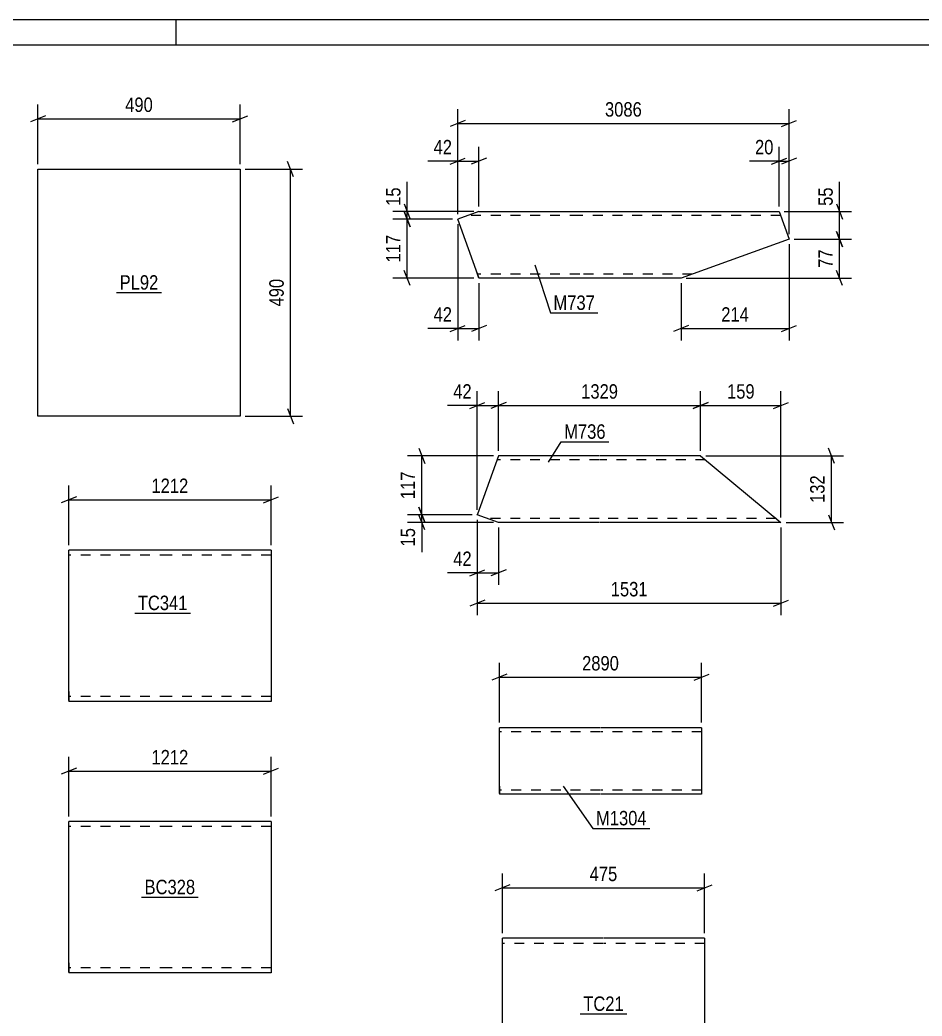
# Model space of a CAD drawing. Header units: millimetres. Extents: x 0 to 594, y 0 to 420.
# Drawn here: x 143 to 321.9, y 222.4 to 420 of the extents above; entities that cross this region are included whole.
import ezdxf

# ---------------------------------------------------------------- set-up
doc = ezdxf.new("R2010")
doc.units = ezdxf.units.MM
doc.linetypes.add('DXK_LINE_DOT2', pattern=[3.9198, 1.9599, -1.9599])
doc.styles.add('Arial Narrow', font='ARIALN.TTF', dxfattribs={"height": 0.2})

# ---------------------------------------------------------------- blocks, each defined once
blk = doc.blocks.new('Unknown-284935137-1132')
at = {"color": 5, "linetype": 'Continuous'}
for p, q in [((594, 420), (0, 420)), ((174, 415), (174, 420)), ((589, 415), (5, 415))]:
    blk.add_line(p, q, dxfattribs=at)
blk = doc.blocks.new('Part-284935137-9918 - 9917')
at = {"color": 2, "linetype": 'Continuous'}
for p, q in [((172.72, 260.94), (152.72, 260.94)), ((152.72, 232.94), (152.72, 260.94)), ((192.82, 260.94), (172.82, 260.94)), ((192.82, 260.94), (192.82, 230.94)), ((152.72, 232.94), (152.72, 230.94)), ((172.72, 230.94), (152.72, 230.94)), ((192.82, 230.94), (172.82, 230.94))]:
    blk.add_line(p, q, dxfattribs=at)
at = {"color": 7, "linetype": 'DXK_LINE_DOT2'}
for p, q in [((172.72, 259.94), (152.72, 259.94)), ((192.82, 259.94), (172.82, 259.94)), ((152.72, 231.09), (152.72, 232.94)), ((152.72, 231.94), (152.72, 232.02)), ((172.72, 231.94), (152.72, 231.94)), ((192.82, 231.94), (172.82, 231.94)), ((192.82, 231.94), (192.82, 232.02))]:
    blk.add_line(p, q, dxfattribs=at)
blk = doc.blocks.new('Part-284935137-9925 - 9924')
at = {"color": 2, "linetype": 'Continuous'}
for p, q in [((234.04, 381.98), (229.84, 380.47)), ((234.04, 381.98), (254.04, 381.98)), ((254.14, 381.98), (293.59, 381.98)), ((293.59, 381.98), (295.56, 376.5)), ((233.48, 370.38), (229.84, 380.47)), ((295.56, 376.5), (274.14, 368.78)), ((234.06, 368.78), (233.48, 370.38)), ((254.04, 368.78), (234.06, 368.78)), ((274.14, 368.78), (254.14, 368.78))]:
    blk.add_line(p, q, dxfattribs=at)
at = {"color": 7, "linetype": 'DXK_LINE_DOT2'}
for p, q in [((229.88, 380.38), (229.84, 380.47)), ((229.88, 380.38), (229.84, 380.47)), ((254.04, 381.18), (231.82, 381.18)), ((293.87, 381.18), (254.14, 381.18)), ((234.01, 368.9), (233.48, 370.38)), ((254.04, 369.58), (233.77, 369.58)), ((276.36, 369.58), (254.14, 369.58))]:
    blk.add_line(p, q, dxfattribs=at)
blk = doc.blocks.new('Part-284935137-9939 - 9938')
at = {"color": 2, "linetype": 'Continuous'}
for p, q in [((258.11, 279.58), (238.11, 279.58)), ((238.11, 267.98), (238.11, 279.58)), ((278.21, 279.58), (258.21, 279.58)), ((278.21, 279.58), (278.21, 266.38)), ((238.11, 267.98), (238.11, 266.38)), ((258.11, 266.38), (238.11, 266.38)), ((278.21, 266.38), (258.21, 266.38))]:
    blk.add_line(p, q, dxfattribs=at)
at = {"color": 7, "linetype": 'DXK_LINE_DOT2'}
for p, q in [((258.11, 278.78), (238.11, 278.78)), ((278.21, 278.78), (258.21, 278.78)), ((238.11, 266.5), (238.11, 267.98)), ((238.11, 267.18), (238.11, 267.24)), ((258.11, 267.18), (238.11, 267.18)), ((278.21, 267.18), (258.21, 267.18)), ((278.21, 267.18), (278.21, 267.24))]:
    blk.add_line(p, q, dxfattribs=at)
blk = doc.blocks.new('Part-284935137-9911 - 9910')
at = {"color": 2, "linetype": 'Continuous'}
for p, q in [((172.72, 314.79), (152.72, 314.79)), ((152.72, 286.79), (152.72, 314.79)), ((192.82, 314.79), (172.82, 314.79)), ((192.82, 314.79), (192.82, 284.79)), ((152.72, 286.79), (152.72, 284.79)), ((172.72, 284.79), (152.72, 284.79)), ((192.82, 284.79), (172.82, 284.79))]:
    blk.add_line(p, q, dxfattribs=at)
at = {"color": 7, "linetype": 'DXK_LINE_DOT2'}
for p, q in [((172.72, 313.79), (152.72, 313.79)), ((192.82, 313.79), (172.82, 313.79)), ((152.72, 284.94), (152.72, 286.79)), ((152.72, 285.79), (152.72, 285.87)), ((172.72, 285.79), (152.72, 285.79)), ((192.82, 285.79), (172.82, 285.79)), ((192.82, 285.79), (192.82, 285.87))]:
    blk.add_line(p, q, dxfattribs=at)
blk = doc.blocks.new('Part-284935137-9932 - 9931')
at = {"color": 2, "linetype": 'Continuous'}
for p, q in [((237.94, 333.51), (233.76, 321.91)), ((257.92, 333.51), (237.94, 333.51)), ((278.02, 333.51), (258.02, 333.51)), ((278.02, 333.51), (293.95, 320.31)), ((233.76, 321.91), (233.73, 321.83)), ((237.92, 320.31), (233.73, 321.83)), ((257.92, 320.31), (237.92, 320.31)), ((293.95, 320.31), (258.02, 320.31))]:
    blk.add_line(p, q, dxfattribs=at)
at = {"color": 7, "linetype": 'DXK_LINE_DOT2'}
for p, q in [((257.92, 332.71), (237.65, 332.71)), ((278.99, 332.71), (258.02, 332.71)), ((233.73, 321.83), (233.76, 321.91)), ((233.76, 321.91), (233.73, 321.83)), ((233.76, 321.91), (233.73, 321.83)), ((257.92, 321.11), (235.71, 321.11)), ((292.99, 321.11), (258.02, 321.11)), ((292.71, 321.35), (292.76, 321.3)), ((292.91, 321.17), (292.99, 321.11))]:
    blk.add_line(p, q, dxfattribs=at)
blk = doc.blocks.new('Part-284935137-10018 - 10017')
at = {"color": 2, "linetype": 'Continuous'}
for p, q in [((146.59, 341.39), (146.59, 390.39)), ((146.59, 390.39), (166.59, 390.39)), ((166.69, 390.39), (186.69, 390.39)), ((186.69, 390.39), (186.69, 341.39)), ((166.59, 341.39), (146.59, 341.39)), ((186.69, 341.39), (166.69, 341.39))]:
    blk.add_line(p, q, dxfattribs=at)
blk = doc.blocks.new('Part-284935137-10046 - 10045')
at = {"color": 2, "linetype": 'Continuous'}
for p, q in [((258.71, 237.79), (238.71, 237.79)), ((238.71, 207.79), (238.71, 237.79)), ((278.81, 237.79), (258.81, 237.79)), ((278.81, 237.79), (278.81, 207.79)), ((258.71, 207.79), (238.71, 207.79)), ((278.81, 207.79), (258.81, 207.79))]:
    blk.add_line(p, q, dxfattribs=at)
at = {"color": 7, "linetype": 'DXK_LINE_DOT2'}
for p, q in [((258.71, 236.79), (238.71, 236.79)), ((278.81, 236.79), (258.81, 236.79)), ((238.71, 208.79), (238.71, 208.87)), ((258.71, 208.79), (238.71, 208.79)), ((278.81, 208.79), (258.81, 208.79)), ((278.81, 208.79), (278.81, 208.87))]:
    blk.add_line(p, q, dxfattribs=at)
blk = doc.blocks.new('StraightDimension-284935137-10216 - 9917')
at = {"color": 7, "linetype": 'Continuous'}
for p, q in [((152.72, 261.94), (152.72, 273.79)), ((192.82, 261.94), (192.82, 273.79)), ((154.22, 271.54), (151.22, 270.34)), ((152.72, 270.94), (192.82, 270.94)), ((191.32, 270.34), (194.32, 271.54))]:
    blk.add_line(p, q, dxfattribs=at)
at = {"color": 0}
blk.add_wipeout([(177.02, 271.69), (177.02, 275.89), (168.51, 275.89), (168.51, 271.69)], dxfattribs=at)
at = {"color": 3, "style": 'Arial Narrow'}
blk.add_text('1212', height=2.863, dxfattribs=at).set_placement((169.11, 272.29))
blk = doc.blocks.new('StraightDimension-284935137-12854 - 9924')
at = {"color": 7, "linetype": 'Continuous'}
for p, q in [((219.24, 383.48), (220.44, 380.48)), ((233.04, 381.98), (216.99, 381.98)), ((220.44, 378.97), (219.24, 381.97)), ((219.84, 380.47), (219.84, 381.98)), ((228.84, 380.47), (216.99, 380.47))]:
    blk.add_line(p, q, dxfattribs=at)
at = {"color": 0}
blk.add_wipeout([(219.09, 387.36), (214.89, 387.36), (214.89, 382.51), (219.09, 382.51)], dxfattribs=at)
at = {"color": 7, "linetype": 'Continuous'}
blk.add_line((219.84, 381.98), (219.84, 387.89), dxfattribs=at)
blk.add_line((219.84, 381.98), (219.84, 387.89), dxfattribs=at)
at = {"color": 3, "style": 'Arial Narrow'}
blk.add_text('15', height=2.863, rotation=90.0002, dxfattribs=at).set_placement((218.49, 383.11))
blk = doc.blocks.new('StraightDimension-284935137-10244 - 9924')
at = {"color": 7, "linetype": 'Continuous'}
for p, q in [((304.96, 383.48), (306.16, 380.48)), ((294.59, 381.98), (307.96, 381.98)), ((305.56, 376.5), (305.56, 381.98)), ((306.16, 375), (304.96, 378)), ((296.56, 376.5), (307.96, 376.5))]:
    blk.add_line(p, q, dxfattribs=at)
at = {"color": 0}
blk.add_wipeout([(304.81, 387.36), (300.61, 387.36), (300.61, 382.51), (304.81, 382.51)], dxfattribs=at)
at = {"color": 7, "linetype": 'Continuous'}
blk.add_line((305.56, 381.98), (305.56, 387.89), dxfattribs=at)
blk.add_line((305.56, 381.98), (305.56, 387.89), dxfattribs=at)
at = {"color": 3, "style": 'Arial Narrow'}
blk.add_text('55', height=2.863, rotation=90.0002, dxfattribs=at).set_placement((304.21, 383.11))
blk = doc.blocks.new('StraightDimension-284935137-10228 - 9924')
at = {"color": 7, "linetype": 'Continuous'}
for p, q in [((293.59, 382.98), (293.59, 394.83)), ((295.56, 377.5), (295.56, 394.83)), ((292.09, 391.38), (295.09, 392.58)), ((293.59, 391.98), (295.56, 391.98)), ((297.06, 392.58), (294.06, 391.38))]:
    blk.add_line(p, q, dxfattribs=at)
at = {"color": 0}
blk.add_wipeout([(293.06, 392.73), (293.06, 396.93), (288.2, 396.93), (288.2, 392.73)], dxfattribs=at)
at = {"color": 7, "linetype": 'Continuous'}
blk.add_line((293.59, 391.98), (287.68, 391.98), dxfattribs=at)
blk.add_line((293.59, 391.98), (287.68, 391.98), dxfattribs=at)
at = {"color": 3, "style": 'Arial Narrow'}
blk.add_text('20', height=2.863, dxfattribs=at).set_placement((288.8, 393.33))
blk = doc.blocks.new('StraightDimension-284935137-10220 - 9924')
at = {"color": 7, "linetype": 'Continuous'}
for p, q in [((295.56, 375.5), (295.56, 356.38)), ((274.14, 367.78), (274.14, 356.38)), ((275.64, 359.38), (272.64, 358.18)), ((274.14, 358.78), (295.56, 358.78)), ((294.06, 358.18), (297.06, 359.38))]:
    blk.add_line(p, q, dxfattribs=at)
at = {"color": 0}
blk.add_wipeout([(288.19, 359.53), (288.19, 363.73), (281.51, 363.73), (281.51, 359.53)], dxfattribs=at)
at = {"color": 3, "style": 'Arial Narrow'}
blk.add_text('214', height=2.863, dxfattribs=at).set_placement((282.11, 360.13))
blk = doc.blocks.new('StraightDimension-284935137-10224 - 9924')
at = {"color": 7, "linetype": 'Continuous'}
for p, q in [((229.84, 379.47), (229.84, 356.38)), ((234.06, 367.78), (234.06, 356.38)), ((228.34, 358.18), (231.34, 359.38)), ((229.84, 358.78), (234.06, 358.78)), ((235.56, 359.38), (232.56, 358.18))]:
    blk.add_line(p, q, dxfattribs=at)
at = {"color": 0}
blk.add_wipeout([(229.32, 359.53), (229.32, 363.73), (224.46, 363.73), (224.46, 359.53)], dxfattribs=at)
at = {"color": 7, "linetype": 'Continuous'}
blk.add_line((229.84, 358.78), (223.94, 358.78), dxfattribs=at)
blk.add_line((229.84, 358.78), (223.94, 358.78), dxfattribs=at)
at = {"color": 3, "style": 'Arial Narrow'}
blk.add_text('42', height=2.863, dxfattribs=at).set_placement((225.06, 360.13))
blk = doc.blocks.new('StraightDimension-284935137-10245 - 9924')
at = {"color": 7, "linetype": 'Continuous'}
for p, q in [((304.96, 378), (306.16, 375)), ((296.56, 376.5), (307.96, 376.5)), ((305.56, 368.78), (305.56, 376.5)), ((306.16, 367.28), (304.96, 370.28)), ((275.14, 368.78), (307.96, 368.78))]:
    blk.add_line(p, q, dxfattribs=at)
at = {"color": 0}
blk.add_wipeout([(304.81, 375.07), (300.61, 375.07), (300.61, 370.21), (304.81, 370.21)], dxfattribs=at)
at = {"color": 3, "style": 'Arial Narrow'}
blk.add_text('77', height=2.863, rotation=90.0002, dxfattribs=at).set_placement((304.21, 370.81))
blk = doc.blocks.new('StraightDimension-284935137-10232 - 9924')
at = {"color": 7, "linetype": 'Continuous'}
for p, q in [((229.84, 381.47), (229.84, 394.83)), ((234.04, 382.98), (234.04, 394.83)), ((228.34, 391.38), (231.34, 392.58)), ((229.84, 391.98), (234.04, 391.98)), ((235.54, 392.58), (232.54, 391.38))]:
    blk.add_line(p, q, dxfattribs=at)
at = {"color": 0}
blk.add_wipeout([(229.32, 392.73), (229.32, 396.93), (224.46, 396.93), (224.46, 392.73)], dxfattribs=at)
at = {"color": 7, "linetype": 'Continuous'}
blk.add_line((229.84, 391.98), (223.94, 391.98), dxfattribs=at)
blk.add_line((229.84, 391.98), (223.94, 391.98), dxfattribs=at)
at = {"color": 3, "style": 'Arial Narrow'}
blk.add_text('42', height=2.863, dxfattribs=at).set_placement((225.06, 393.33))
blk = doc.blocks.new('StraightDimension-284935137-10252 - 9924')
at = {"color": 7, "linetype": 'Continuous'}
for p, q in [((229.84, 381.47), (229.84, 402.32)), ((295.56, 377.5), (295.56, 402.32)), ((231.34, 400.07), (228.34, 398.87)), ((229.84, 399.47), (295.56, 399.47)), ((294.06, 398.87), (297.06, 400.07))]:
    blk.add_line(p, q, dxfattribs=at)
at = {"color": 0}
blk.add_wipeout([(266.96, 400.22), (266.96, 404.42), (258.45, 404.42), (258.45, 400.22)], dxfattribs=at)
at = {"color": 3, "style": 'Arial Narrow'}
blk.add_text('3086', height=2.863, dxfattribs=at).set_placement((259.05, 400.82))
blk = doc.blocks.new('StraightDimension-284935137-12855 - 9924')
at = {"color": 7, "linetype": 'Continuous'}
for p, q in [((219.24, 381.97), (220.44, 378.97)), ((228.84, 380.47), (216.99, 380.47)), ((219.84, 368.78), (219.84, 380.47)), ((220.44, 367.28), (219.24, 370.28)), ((233.06, 368.78), (216.99, 368.78))]:
    blk.add_line(p, q, dxfattribs=at)
at = {"color": 0}
blk.add_wipeout([(219.09, 377.97), (214.89, 377.97), (214.89, 371.28), (219.09, 371.28)], dxfattribs=at)
at = {"color": 3, "style": 'Arial Narrow'}
blk.add_text('117', height=2.863, rotation=90.0002, dxfattribs=at).set_placement((218.49, 371.88))
blk = doc.blocks.new('StraightDimension-284935137-10286 - 9938')
at = {"color": 7, "linetype": 'Continuous'}
for p, q in [((238.11, 280.58), (238.11, 292.43)), ((278.21, 280.58), (278.21, 292.43)), ((239.61, 290.18), (236.61, 288.98)), ((238.11, 289.58), (278.21, 289.58)), ((276.71, 288.98), (279.71, 290.18))]:
    blk.add_line(p, q, dxfattribs=at)
at = {"color": 0}
blk.add_wipeout([(262.42, 290.33), (262.42, 294.53), (253.91, 294.53), (253.91, 290.33)], dxfattribs=at)
at = {"color": 3, "style": 'Arial Narrow'}
blk.add_text('2890', height=2.863, dxfattribs=at).set_placement((254.51, 290.93))
blk = doc.blocks.new('StraightDimension-284935137-10212 - 9910')
at = {"color": 7, "linetype": 'Continuous'}
for p, q in [((152.72, 315.79), (152.72, 327.64)), ((192.82, 315.79), (192.82, 327.64)), ((154.22, 325.39), (151.22, 324.19)), ((152.72, 324.79), (192.82, 324.79)), ((191.32, 324.19), (194.32, 325.39))]:
    blk.add_line(p, q, dxfattribs=at)
at = {"color": 0}
blk.add_wipeout([(177.02, 325.54), (177.02, 329.74), (168.51, 329.74), (168.51, 325.54)], dxfattribs=at)
at = {"color": 3, "style": 'Arial Narrow'}
blk.add_text('1212', height=2.863, dxfattribs=at).set_placement((169.11, 326.14))
blk = doc.blocks.new('StraightDimension-284935137-12968 - 9931')
at = {"color": 7, "linetype": 'Continuous'}
for p, q in [((237.94, 334.51), (237.94, 346.36)), ((278.02, 334.51), (278.02, 346.36)), ((239.44, 344.11), (236.44, 342.91)), ((276.52, 342.91), (279.52, 344.11)), ((237.94, 343.51), (278.02, 343.51))]:
    blk.add_line(p, q, dxfattribs=at)
at = {"color": 0}
blk.add_wipeout([(262.24, 344.26), (262.24, 348.46), (253.73, 348.46), (253.73, 344.26)], dxfattribs=at)
at = {"color": 3, "style": 'Arial Narrow'}
blk.add_text('1329', height=2.863, dxfattribs=at).set_placement((254.33, 344.86))
blk = doc.blocks.new('StraightDimension-284935137-10282 - 9931')
at = {"color": 7, "linetype": 'Continuous'}
for p, q in [((233.73, 320.83), (233.73, 301.88)), ((293.95, 319.31), (293.95, 301.88)), ((235.23, 304.88), (232.23, 303.68)), ((292.45, 303.68), (295.45, 304.88)), ((233.73, 304.28), (293.95, 304.28))]:
    blk.add_line(p, q, dxfattribs=at)
at = {"color": 0}
blk.add_wipeout([(268.1, 305.03), (268.1, 309.23), (259.59, 309.23), (259.59, 305.03)], dxfattribs=at)
at = {"color": 3, "style": 'Arial Narrow'}
blk.add_text('1531', height=2.863, dxfattribs=at).set_placement((260.19, 305.63))
blk = doc.blocks.new('StraightDimension-284935137-12969 - 9931')
at = {"color": 7, "linetype": 'Continuous'}
for p, q in [((233.73, 322.83), (233.73, 346.36)), ((237.94, 334.51), (237.94, 346.36)), ((232.23, 342.91), (235.23, 344.11)), ((239.44, 344.11), (236.44, 342.91)), ((233.73, 343.51), (237.94, 343.51))]:
    blk.add_line(p, q, dxfattribs=at)
at = {"color": 0}
blk.add_wipeout([(233.2, 344.26), (233.2, 348.46), (228.35, 348.46), (228.35, 344.26)], dxfattribs=at)
at = {"color": 7, "linetype": 'Continuous'}
blk.add_line((233.73, 343.51), (227.82, 343.51), dxfattribs=at)
blk.add_line((233.73, 343.51), (227.82, 343.51), dxfattribs=at)
at = {"color": 3, "style": 'Arial Narrow'}
blk.add_text('42', height=2.863, dxfattribs=at).set_placement((228.95, 344.86))
blk = doc.blocks.new('StraightDimension-284935137-10264 - 9931')
at = {"color": 7, "linetype": 'Continuous'}
for p, q in [((233.73, 320.83), (233.73, 307.91)), ((237.92, 319.31), (237.92, 307.91)), ((232.23, 309.71), (235.23, 310.91)), ((233.73, 310.31), (237.92, 310.31)), ((239.42, 310.91), (236.42, 309.71))]:
    blk.add_line(p, q, dxfattribs=at)
at = {"color": 0}
blk.add_wipeout([(233.2, 311.06), (233.2, 315.26), (228.35, 315.26), (228.35, 311.06)], dxfattribs=at)
at = {"color": 7, "linetype": 'Continuous'}
blk.add_line((233.73, 310.31), (227.82, 310.31), dxfattribs=at)
blk.add_line((233.73, 310.31), (227.82, 310.31), dxfattribs=at)
at = {"color": 3, "style": 'Arial Narrow'}
blk.add_text('42', height=2.863, dxfattribs=at).set_placement((228.95, 311.66))
blk = doc.blocks.new('StraightDimension-284935137-10276 - 9931')
at = {"color": 7, "linetype": 'Continuous'}
for p, q in [((304.55, 332.01), (303.35, 335.01)), ((279.02, 333.51), (306.35, 333.51)), ((303.95, 320.31), (303.95, 333.51)), ((294.95, 320.31), (306.35, 320.31)), ((303.35, 321.81), (304.55, 318.81))]:
    blk.add_line(p, q, dxfattribs=at)
at = {"color": 0}
blk.add_wipeout([(303.2, 330.26), (299, 330.26), (299, 323.57), (303.2, 323.57)], dxfattribs=at)
at = {"color": 3, "style": 'Arial Narrow'}
blk.add_text('132', height=2.863, rotation=90.0002, dxfattribs=at).set_placement((302.6, 324.17))
blk = doc.blocks.new('StraightDimension-284935137-12967 - 9931')
at = {"color": 7, "linetype": 'Continuous'}
for p, q in [((278.02, 334.51), (278.02, 346.36)), ((293.95, 321.31), (293.95, 346.36)), ((279.52, 344.11), (276.52, 342.91)), ((292.45, 342.91), (295.45, 344.11)), ((278.02, 343.51), (293.95, 343.51))]:
    blk.add_line(p, q, dxfattribs=at)
at = {"color": 0}
blk.add_wipeout([(289.33, 344.26), (289.33, 348.46), (282.65, 348.46), (282.65, 344.26)], dxfattribs=at)
at = {"color": 3, "style": 'Arial Narrow'}
blk.add_text('159', height=2.863, dxfattribs=at).set_placement((283.25, 344.86))
blk = doc.blocks.new('StraightDimension-284935137-13010 - 9931')
at = {"color": 7, "linetype": 'Continuous'}
for p, q in [((222.13, 335.01), (223.33, 332.01)), ((236.94, 333.51), (219.88, 333.51)), ((222.73, 321.83), (222.73, 333.51)), ((223.33, 320.33), (222.13, 323.33)), ((232.73, 321.83), (219.88, 321.83))]:
    blk.add_line(p, q, dxfattribs=at)
at = {"color": 0}
blk.add_wipeout([(221.98, 331.01), (217.78, 331.01), (217.78, 324.33), (221.98, 324.33)], dxfattribs=at)
at = {"color": 3, "style": 'Arial Narrow'}
blk.add_text('117', height=2.863, rotation=90.0002, dxfattribs=at).set_placement((221.38, 324.93))
blk = doc.blocks.new('StraightDimension-284935137-13011 - 9931')
at = {"color": 7, "linetype": 'Continuous'}
for p, q in [((222.13, 323.33), (223.33, 320.33)), ((232.73, 321.83), (219.88, 321.83)), ((236.92, 320.31), (219.88, 320.31)), ((223.33, 318.81), (222.13, 321.81)), ((222.73, 320.31), (222.73, 321.83))]:
    blk.add_line(p, q, dxfattribs=at)
at = {"color": 0}
blk.add_wipeout([(221.98, 319.79), (217.78, 319.79), (217.78, 314.93), (221.98, 314.93)], dxfattribs=at)
at = {"color": 7, "linetype": 'Continuous'}
blk.add_line((222.73, 320.31), (222.73, 314.41), dxfattribs=at)
blk.add_line((222.73, 320.31), (222.73, 314.41), dxfattribs=at)
at = {"color": 3, "style": 'Arial Narrow'}
blk.add_text('15', height=2.863, rotation=90.0002, dxfattribs=at).set_placement((221.38, 315.53))
blk = doc.blocks.new('StraightDimension-284935137-10506 - 10017')
at = {"color": 7, "linetype": 'Continuous'}
for p, q in [((197.29, 388.89), (196.09, 391.89)), ((187.69, 390.39), (199.09, 390.39)), ((196.69, 341.39), (196.69, 390.39)), ((196.09, 342.89), (197.29, 339.89)), ((187.69, 341.39), (199.09, 341.39))]:
    blk.add_line(p, q, dxfattribs=at)
at = {"color": 0}
blk.add_wipeout([(195.94, 369.24), (191.74, 369.24), (191.74, 362.55), (195.94, 362.55)], dxfattribs=at)
at = {"color": 3, "style": 'Arial Narrow'}
blk.add_text('490', height=2.863, rotation=90.0002, dxfattribs=at).set_placement((195.34, 363.15))
blk = doc.blocks.new('StraightDimension-284935137-10510 - 10017')
at = {"color": 7, "linetype": 'Continuous'}
for p, q in [((146.59, 391.39), (146.59, 403.24)), ((186.69, 391.39), (186.69, 403.24)), ((148.09, 400.99), (145.09, 399.79)), ((146.59, 400.39), (186.69, 400.39)), ((185.19, 399.79), (188.19, 400.99))]:
    blk.add_line(p, q, dxfattribs=at)
at = {"color": 0}
blk.add_wipeout([(169.98, 401.14), (169.98, 405.34), (163.3, 405.34), (163.3, 401.14)], dxfattribs=at)
at = {"color": 3, "style": 'Arial Narrow'}
blk.add_text('490', height=2.863, dxfattribs=at).set_placement((163.9, 401.74))
blk = doc.blocks.new('StraightDimension-284935137-10570 - 10045')
at = {"color": 7, "linetype": 'Continuous'}
for p, q in [((238.71, 238.79), (238.71, 250.64)), ((278.81, 238.79), (278.81, 250.64)), ((240.21, 248.39), (237.21, 247.19)), ((238.71, 247.79), (278.81, 247.79)), ((277.31, 247.19), (280.31, 248.39))]:
    blk.add_line(p, q, dxfattribs=at)
at = {"color": 0}
blk.add_wipeout([(262.1, 248.54), (262.1, 252.74), (255.41, 252.74), (255.41, 248.54)], dxfattribs=at)
at = {"color": 3, "style": 'Arial Narrow'}
blk.add_text('475', height=2.863, dxfattribs=at).set_placement((256.01, 249.14))
blk = doc.blocks.new('Mark-284935137-10795 - 9917')
at = {"color": 0}
blk.add_wipeout([(177.79, 246.54), (177.79, 249.54), (167.74, 249.54), (167.74, 246.54)], dxfattribs=at)
blk.add_wipeout([(177.79, 246.54), (177.79, 249.54), (167.74, 249.54), (167.74, 246.54)], dxfattribs=at)
at = {"color": 30, "linetype": 'Continuous'}
blk.add_line((167.14, 245.94), (178.39, 245.94), dxfattribs=at)
at = {"color": 3, "style": 'Arial Narrow'}
blk.add_text('BC328', height=2.863, dxfattribs=at).set_placement((167.74, 246.54))
blk = doc.blocks.new('Mark-284935137-10798 - 9924')
at = {"color": 0}
blk.add_wipeout([(257.05, 362.47), (257.05, 365.47), (248.83, 365.47), (248.83, 362.47)], dxfattribs=at)
blk.add_wipeout([(257.05, 362.47), (257.05, 365.47), (248.83, 365.47), (248.83, 362.47)], dxfattribs=at)
at = {"color": 30, "linetype": 'Continuous'}
for p, q in [((245.16, 371.4), (248.23, 361.87)), ((248.23, 361.87), (257.65, 361.87))]:
    blk.add_line(p, q, dxfattribs=at)
at = {"color": 3, "style": 'Arial Narrow'}
blk.add_text('M737', height=2.863, dxfattribs=at).set_placement((248.83, 362.47))
blk = doc.blocks.new('Mark-284935137-10804 - 9938')
at = {"color": 0}
blk.add_wipeout([(267.32, 260.2), (267.32, 263.2), (257.27, 263.2), (257.27, 260.2)], dxfattribs=at)
blk.add_wipeout([(267.32, 260.2), (267.32, 263.2), (257.27, 263.2), (257.27, 260.2)], dxfattribs=at)
at = {"color": 30, "linetype": 'Continuous'}
for p, q in [((250.75, 267.97), (256.67, 259.6)), ((256.67, 259.6), (267.92, 259.6))]:
    blk.add_line(p, q, dxfattribs=at)
at = {"color": 3, "style": 'Arial Narrow'}
blk.add_text('M1304', height=2.863, dxfattribs=at).set_placement((257.27, 260.2))
blk = doc.blocks.new('Mark-284935137-10792 - 9910')
at = {"color": 0}
blk.add_wipeout([(176.26, 302.91), (176.26, 305.91), (166.4, 305.91), (166.4, 302.91)], dxfattribs=at)
blk.add_wipeout([(176.26, 302.91), (176.26, 305.91), (166.4, 305.91), (166.4, 302.91)], dxfattribs=at)
at = {"color": 30, "linetype": 'Continuous'}
blk.add_line((165.8, 302.31), (176.86, 302.31), dxfattribs=at)
at = {"color": 3, "style": 'Arial Narrow'}
blk.add_text('TC341', height=2.863, dxfattribs=at).set_placement((166.4, 302.91))
blk = doc.blocks.new('Mark-284935137-10801 - 9931')
at = {"color": 0}
blk.add_wipeout([(259.18, 336.9), (259.18, 339.9), (250.95, 339.9), (250.95, 336.9)], dxfattribs=at)
blk.add_wipeout([(259.18, 336.9), (259.18, 339.9), (250.95, 339.9), (250.95, 336.9)], dxfattribs=at)
at = {"color": 30, "linetype": 'Continuous'}
for p, q in [((247.86, 332.26), (250.35, 336.3)), ((250.35, 336.3), (259.78, 336.3))]:
    blk.add_line(p, q, dxfattribs=at)
at = {"color": 3, "style": 'Arial Narrow'}
blk.add_text('M736', height=2.863, dxfattribs=at).set_placement((250.95, 336.9))
blk = doc.blocks.new('Mark-284935137-10831 - 10017')
at = {"color": 0}
blk.add_wipeout([(170.48, 366.49), (170.48, 369.49), (162.8, 369.49), (162.8, 366.49)], dxfattribs=at)
blk.add_wipeout([(170.48, 366.49), (170.48, 369.49), (162.8, 369.49), (162.8, 366.49)], dxfattribs=at)
at = {"color": 30, "linetype": 'Continuous'}
blk.add_line((162.2, 365.89), (171.08, 365.89), dxfattribs=at)
at = {"color": 3, "style": 'Arial Narrow'}
blk.add_text('PL92', height=2.863, dxfattribs=at).set_placement((162.8, 366.49))
blk = doc.blocks.new('Mark-284935137-10843 - 10045')
at = {"color": 0}
blk.add_wipeout([(262.77, 223.39), (262.77, 226.39), (254.74, 226.39), (254.74, 223.39)], dxfattribs=at)
blk.add_wipeout([(262.77, 223.39), (262.77, 226.39), (254.74, 226.39), (254.74, 223.39)], dxfattribs=at)
at = {"color": 30, "linetype": 'Continuous'}
blk.add_line((254.14, 222.79), (263.37, 222.79), dxfattribs=at)
at = {"color": 3, "style": 'Arial Narrow'}
blk.add_text('TC21', height=2.863, dxfattribs=at).set_placement((254.74, 223.39))

msp = doc.modelspace()

# ---------------------------------------------------------------- block references
for name in ['Unknown-284935137-1132', 'Part-284935137-10018 - 10017', 'Part-284935137-9925 - 9924', 'Part-284935137-9932 - 9931', 'Part-284935137-9911 - 9910', 'Part-284935137-9939 - 9938', 'Part-284935137-9918 - 9917', 'Part-284935137-10046 - 10045']:
    msp.add_blockref(name, (0, 0))

# ---------------------------------------------------------------- next in the draw order: block references
for name in ['StraightDimension-284935137-10506 - 10017', 'StraightDimension-284935137-12854 - 9924', 'StraightDimension-284935137-10244 - 9924', 'Mark-284935137-10798 - 9924', 'Mark-284935137-10831 - 10017', 'StraightDimension-284935137-12968 - 9931', 'StraightDimension-284935137-10212 - 9910', 'StraightDimension-284935137-10282 - 9931', 'Mark-284935137-10792 - 9910', 'StraightDimension-284935137-10286 - 9938', 'StraightDimension-284935137-10216 - 9917', 'Mark-284935137-10804 - 9938', 'StraightDimension-284935137-10570 - 10045', 'Mark-284935137-10795 - 9917', 'Mark-284935137-10843 - 10045']:
    msp.add_blockref(name, (0, 0))

# ---------------------------------------------------------------- next in the draw order: block references
for name in ['StraightDimension-284935137-10510 - 10017', 'StraightDimension-284935137-10232 - 9924', 'StraightDimension-284935137-10228 - 9924', 'StraightDimension-284935137-10224 - 9924', 'StraightDimension-284935137-10220 - 9924', 'StraightDimension-284935137-12969 - 9931', 'Mark-284935137-10801 - 9931', 'StraightDimension-284935137-10276 - 9931', 'StraightDimension-284935137-10264 - 9931']:
    msp.add_blockref(name, (0, 0))

# ---------------------------------------------------------------- next in the draw order: block references
for name in ['StraightDimension-284935137-10245 - 9924', 'StraightDimension-284935137-12967 - 9931', 'StraightDimension-284935137-13010 - 9931']:
    msp.add_blockref(name, (0, 0))

# ---------------------------------------------------------------- next in the draw order: block references
for name in ['StraightDimension-284935137-10252 - 9924', 'StraightDimension-284935137-13011 - 9931']:
    msp.add_blockref(name, (0, 0))

# ---------------------------------------------------------------- next in the draw order: block references
msp.add_blockref('StraightDimension-284935137-12855 - 9924', (0, 0))

doc.saveas('drawing.dxf')
